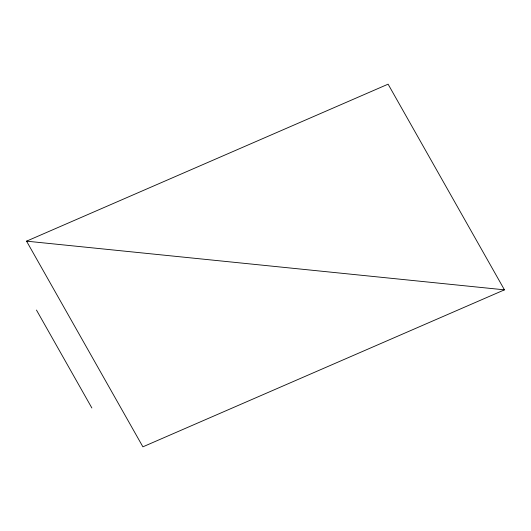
<?xml version="1.0" encoding="UTF-8"?>
<svg xmlns="http://www.w3.org/2000/svg" width="531" height="531" viewBox="0 0 531 531"><rect width="100%" height="100%" fill="white"/><g stroke="black" fill="none" stroke-linecap="round" stroke-linejoin="round"><path stroke-width="0.8" d="M26.55 241.16L388.101 84.177L504.45 289.84L142.899 446.823L26.55 241.16L504.45 289.84M36.466 310.051L91.87 407.981"/></g></svg>
